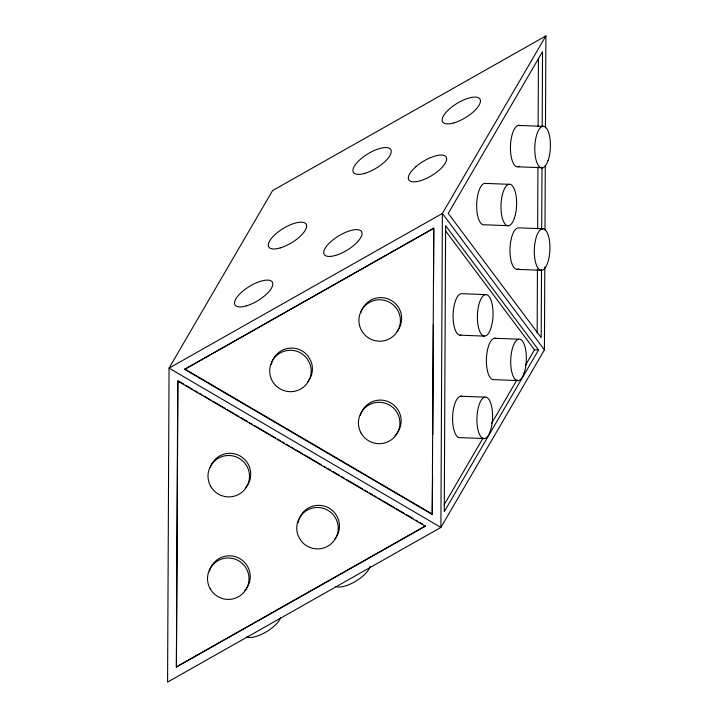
<?xml version="1.0" encoding="UTF-8"?>
<svg xmlns="http://www.w3.org/2000/svg" width="718" height="718" viewBox="0 0 718 718"><rect width="100%" height="100%" fill="white"/><g stroke="black" fill="none" stroke-linecap="round" stroke-linejoin="round"><path stroke-width="1.08" d="M176.395 667.067L177.741 381.07L425.343 526.195L176.395 667.067L177.947 380.711L183.754 384.112M432.218 514.474L433.771 228.118L184.616 369.357L432.218 514.474L432.595 475.98M432.792 434.48L433.313 324.572M433.51 283.071L433.771 228.118M537.154 333.017L537.45 269.088M537.638 228.719L537.935 167.034M538.123 126.655L538.446 58.239M541.507 269.25L541.184 337.666L448.238 213.39L542.53 51.669L542.18 126.808M541.695 228.871L541.991 167.186M545.465 127.858L545.904 35.9L272.589 190.566L169.062 368.11L167.581 682.1L440.897 527.434L544.415 349.89L544.809 266.908M544.989 229.904L545.285 165.984M545.904 35.9L442.378 213.452L440.897 527.434L169.062 368.11L442.378 213.452L544.415 349.89M444.164 504.736L483.124 437.917M491.588 423.396L516.996 379.813M525.468 365.291L534.506 349.792L538.554 349.953L444.262 511.674L445.618 225.676L538.554 349.953M307.878 381.788L310.679 377.165A20.777 20.687 29.2 0 0 310.993 361.325L308.381 356.577A20.777 20.687 29.2 0 0 271.332 364.547M184.616 369.357L433.564 228.477M176.592 666.708L425.55 525.827M543.113 228.791L541.067 229.275A20.777 7.79 -87.8 0 0 535.888 238.439L534.874 243.357A20.777 7.79 -87.8 0 0 539.774 269.824A20.777 7.79 -87.8 0 0 549.755 252.18A20.777 7.79 -87.8 0 0 543.113 228.791L518.791 227.848L516.745 228.342A20.777 7.79 -87.8 0 0 511.566 237.496L510.552 242.424A20.777 7.79 -87.8 0 0 518.827 268.855M486.23 294.613L461.907 293.68A20.777 7.79 -87.8 0 0 453.139 313.586A20.777 7.79 -87.8 0 0 459.897 335.171L460.803 334.956M484.228 336.114L486.265 335.62A20.777 7.79 -87.8 0 0 491.444 326.466L492.467 321.538A20.777 7.79 -87.8 0 0 487.558 295.071A20.777 7.79 -87.8 0 0 477.578 312.716A20.777 7.79 -87.8 0 0 484.228 336.114L459.897 335.171M518.369 125.399L542.691 126.332M518.172 166.809L542.494 167.752M508.9 184.293L484.578 183.359A20.777 7.79 -87.8 0 0 476.653 205.626A20.777 7.79 -87.8 0 0 484.381 224.77L508.703 225.703M516.789 269.349L541.112 270.282M494.307 338.259L518.629 339.192M518.432 380.603L494.11 379.669A20.777 7.79 -87.8 0 1 486.463 357.815A20.777 7.79 -87.8 0 1 496.335 338.555M460.516 396.21L484.838 397.153M484.641 438.563L460.319 437.63A20.777 7.79 -87.8 0 1 452.672 415.767A20.777 7.79 -87.8 0 1 462.536 396.515M184.813 368.989L432.416 514.115M185.684 385.243L192.451 389.21M194.39 390.35L197.288 392.046M199.227 393.177L202.126 394.882M204.065 396.013L210.832 399.98M212.77 401.12L225.335 408.488M227.274 409.619L234.041 413.586M235.98 414.726L238.879 416.422M240.817 417.553L247.584 421.52M249.523 422.66L252.422 424.356M254.351 425.496L275.631 437.962M277.57 439.093L280.469 440.798M282.407 441.929L284.337 443.069M286.276 444.2L289.174 445.896M291.104 447.036L294.012 448.732M295.942 449.872L302.718 453.839M304.647 454.97L321.09 464.609M323.989 466.305L325.927 467.445M327.857 468.576L330.765 470.272M332.694 471.412L339.47 475.379M341.4 476.51L344.299 478.215M346.238 479.346L362.68 488.985M364.618 490.116L367.517 491.821M369.447 492.952L372.355 494.648M374.284 495.788L376.223 496.919M378.153 498.05L381.061 499.755M382.99 500.886L394.595 507.689M396.533 508.82L404.27 513.361M406.2 514.492L412.976 518.459M415.875 520.164L417.813 521.295M419.743 522.426L422.642 524.131M445.573 230.882L534.506 349.792M209.459 570.981A20.777 20.687 29.2 0 1 239.471 558.398A20.777 20.687 29.2 0 1 244.838 590.501M298.176 522.839A20.777 20.687 29.2 0 1 299.684 517.651L302.484 513.038A20.777 20.687 29.2 0 1 331.662 509.897A20.777 20.687 29.2 0 1 334.911 539.021M210.257 467.454A20.777 20.687 29.2 0 1 240.431 456.172A20.777 20.687 29.2 0 1 245.323 488.016M360.373 415.273A20.777 20.687 29.2 0 1 390.861 402.96A20.777 20.687 29.2 0 1 395.008 435.575M360.858 312.779A20.777 20.687 29.2 0 1 390.395 299.945A20.777 20.687 29.2 0 1 396.955 331.483M519.536 166.226A20.777 7.79 -87.8 0 1 510.453 146.768A20.777 7.79 -87.8 0 1 520.388 125.704M370.03 566.43A20.777 7.862 -31.4 0 1 355.266 581.49A20.777 7.862 -31.4 0 1 335.889 586.507M280.55 617.821A20.777 7.862 -31.4 0 1 265.265 632.432A20.777 7.862 -31.4 0 1 246.669 636.992M309.467 379.346L306.667 383.959A20.777 20.687 29.2 0 1 276.125 385.907A20.777 20.687 29.2 0 1 276.735 355.383A20.777 20.687 29.2 0 1 307.16 358.758L309.781 363.505A20.777 20.687 29.2 0 1 309.467 379.346M301.264 515.21L298.464 519.832A20.777 20.687 29.2 0 0 298.149 535.673L300.77 540.421A20.777 20.687 29.2 0 0 331.204 543.795A20.777 20.687 29.2 0 0 331.806 513.271A20.777 20.687 29.2 0 0 301.264 515.21M415.812 166.764L412.276 170.265A21.881 8.275 -31.4 0 0 417.23 181.528A21.881 8.275 -31.4 0 0 444.514 164.341A21.881 8.275 -31.4 0 0 434.812 156.084L429.974 157.852A21.881 8.275 -31.4 0 0 415.812 166.764M210.239 588.886A20.777 20.687 29.2 0 0 246.193 589.2A20.777 20.687 29.2 0 0 228.36 557.985A20.777 20.687 29.2 0 0 210.239 588.886M210.724 486.4A20.777 20.687 29.2 0 0 246.678 486.705A20.777 20.687 29.2 0 0 228.845 455.49A20.777 20.687 29.2 0 0 210.724 486.4M454.099 122.823A21.881 8.275 -31.4 0 0 480.27 99.748A21.881 8.275 -31.4 0 0 449.504 108.903A21.881 8.275 -31.4 0 0 454.099 122.823M335.701 255.366A21.881 8.275 -31.4 0 0 361.872 232.291A21.881 8.275 -31.4 0 0 331.097 241.445A21.881 8.275 -31.4 0 0 335.701 255.366M246.48 305.85A21.881 8.275 -31.4 0 0 272.652 282.784A21.881 8.275 -31.4 0 0 241.885 291.93A21.881 8.275 -31.4 0 0 246.48 305.85M364.888 173.307A21.881 8.275 -31.4 0 0 391.059 150.233A21.881 8.275 -31.4 0 0 360.283 159.387A21.881 8.275 -31.4 0 0 364.888 173.307M280.271 247.898A21.881 8.275 -31.4 0 0 306.442 224.824A21.881 8.275 -31.4 0 0 275.676 233.978A21.881 8.275 -31.4 0 0 280.271 247.898M361.154 433.178A20.777 20.687 29.2 0 0 397.108 433.484A20.777 20.687 29.2 0 0 379.284 402.277A20.777 20.687 29.2 0 0 361.154 433.178M361.639 330.684A20.777 20.687 29.2 0 0 397.592 330.998A20.777 20.687 29.2 0 0 379.768 299.783A20.777 20.687 29.2 0 0 361.639 330.684M514.267 218.532A20.777 7.79 -87.8 0 0 510.92 184.589A20.777 7.79 -87.8 0 0 501.218 211.873A20.777 7.79 -87.8 0 0 514.267 218.532M548.058 160.581A20.777 7.79 -87.8 0 0 544.72 126.637A20.777 7.79 -87.8 0 0 535.009 153.912A20.777 7.79 -87.8 0 0 548.058 160.581M523.996 373.432A20.777 7.79 -87.8 0 0 520.658 339.497A20.777 7.79 -87.8 0 0 510.947 366.772A20.777 7.79 -87.8 0 0 523.996 373.432M490.206 431.392A20.777 7.79 -87.8 0 0 486.858 397.449A20.777 7.79 -87.8 0 0 477.156 424.724A20.777 7.79 -87.8 0 0 490.206 431.392"/></g></svg>
